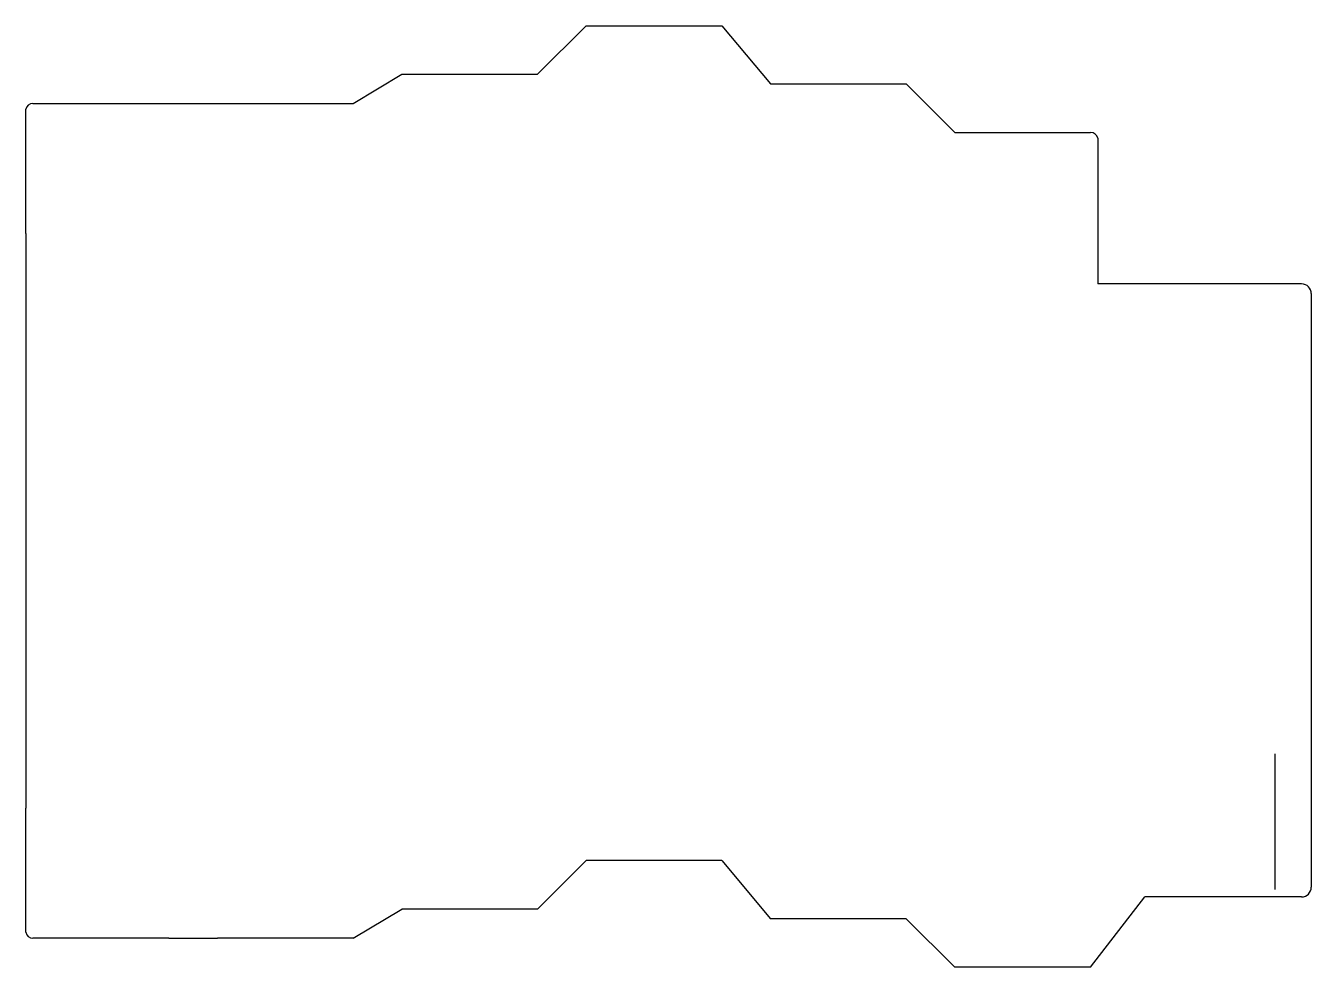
# Model space of a CAD drawing. Header units: millimetres. Extents: x -8 to 125, y -10 to 87.
import ezdxf

# ---------------------------------------------------------------- set-up
doc = ezdxf.new("R2010")
doc.units = ezdxf.units.MM
doc.layers.get('0').update_dxf_attribs({"linetype": 'CONTINUOUS'})

msp = doc.modelspace()

# ---------------------------------------------------------------- linework, layer by layer
for p, q in [((45, 82), (50, 87)), ((50, 87), (64, 87)), ((64, 87), (69, 81)), ((26, 79), (31, 82)), ((31, 82), (45, 82)), ((69, 81), (83, 81)), ((83, 81), (88, 76)), ((-7.75, 65.6), (-7.75, 78.4)), ((-7, 79), (7, 79)), ((7, 79), (12, 79)), ((12, 79), (26, 79)), ((88, 76), (102, 76)), ((102.75, 75.4), (102.75, 62.6)), ((-7.75, 65.6), (-7.75, 6.4)), ((102.75, 62.6), (102.75, 60.4)), ((123.75, 60.4), (102.75, 60.4)), ((124.75, 59.4), (124.75, -1.75)), ((121, 12), (121, -2)), ((-7.75, -6.4), (-7.75, 6.4)), ((45, -4), (50, 1)), ((64, 1), (50, 1)), ((64, 1), (69, -5)), ((102, -10), (107.6, -2.75)), ((120.4, -2.75), (107.6, -2.75)), ((123.75, -2.75), (120.4, -2.75)), ((26, -7), (31, -4)), ((45, -4), (31, -4)), ((83, -5), (69, -5)), ((83, -5), (88, -10)), ((7, -7), (-7, -7)), ((7, -7), (12, -7)), ((26, -7), (12, -7)), ((102, -10), (88, -10))]:
    msp.add_line(p, q)
for centre, radius, start, end in [((-7, 78.23125), 0.76875, 90, 167.3196165), ((102, 75.23125), 0.76875, 12.6803835, 90), ((123.75, 59.4), 1, 0, 90), ((123.75, -1.75), 1, -90, 0), ((-7, -6.23125), 0.76875, 192.6803835, 270)]:
    msp.add_arc(centre, radius, start, end)

doc.saveas('drawing.dxf')
